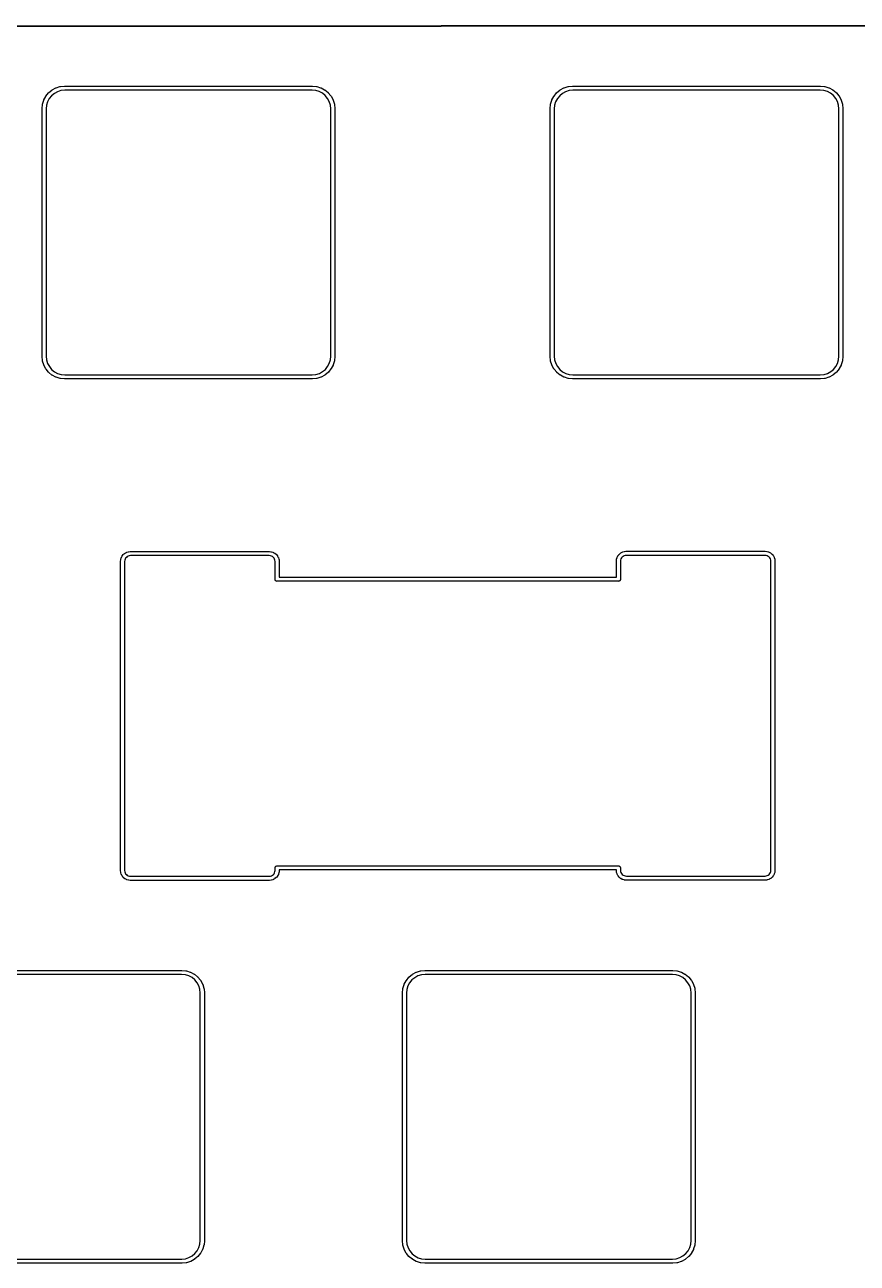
# Model space of a CAD drawing. Extents: x -16 to 302, y -161 to -39.
# Drawn here: x 232.6 to 272.9, y -99.2 to -39.1 of the extents above; entities that cross this region are included whole.
import ezdxf

# ---------------------------------------------------------------- set-up
doc = ezdxf.new("R2010")
doc.units = 0
doc.layers.add('BLACK', color=7, linetype='CONTINUOUS')

msp = doc.modelspace()

# ---------------------------------------------------------------- linework, layer by layer
at = {"layer": 'BLACK', "linetype": 'CONTINUOUS'}
for p, q in [((297.826, -39.1791), (-12.0522, -39.4331)), ((-12.0521, -39.3831), (297.829, -39.1291)), ((233.48, -42.7741), (233.572, -42.6018)), ((233.572, -42.6005), (233.577, -42.5931)), ((233.572, -42.6018), (233.572, -42.6005)), ((233.572, -42.6018), (233.572, -42.6018)), ((233.572, -42.6018), (233.572, -42.6018)), ((233.577, -42.5931), (233.582, -42.5855)), ((233.582, -42.5855), (233.706, -42.4343)), ((233.706, -42.4343), (233.707, -42.4332)), ((233.706, -42.4343), (233.706, -42.4343)), ((233.706, -42.4343), (233.706, -42.4343)), ((233.707, -42.4332), (233.713, -42.4269)), ((233.713, -42.4269), (233.719, -42.4204)), ((233.719, -42.4204), (233.87, -42.296)), ((233.855, -42.5683), (233.744, -42.7043)), ((233.99, -42.4564), (233.855, -42.5683)), ((233.87, -42.296), (233.871, -42.2951)), ((233.871, -42.2951), (233.879, -42.2902)), ((233.879, -42.2902), (233.886, -42.2851)), ((233.886, -42.2851), (234.058, -42.1923)), ((234.144, -42.3729), (233.99, -42.4564)), ((234.058, -42.1923), (234.059, -42.1916)), ((234.059, -42.1916), (234.067, -42.1882)), ((234.067, -42.1882), (234.076, -42.1847)), ((234.076, -42.1847), (234.262, -42.127)), ((234.312, -42.321), (234.144, -42.3729)), ((234.262, -42.127), (234.263, -42.1266)), ((234.263, -42.1266), (234.272, -42.1249)), ((234.272, -42.1249), (234.281, -42.1231)), ((234.281, -42.1231), (234.475, -42.1027)), ((234.491, -42.3021), (234.312, -42.321)), ((234.475, -42.1027), (234.477, -42.1025)), ((234.477, -42.1025), (234.481, -42.1026)), ((234.481, -42.1026), (234.485, -42.1021)), ((234.485, -42.1021), (234.488, -42.1021)), ((234.488, -42.1021), (234.488, -42.1021)), ((234.488, -42.1021), (246.498, -42.1021)), ((234.493, -42.3021), (234.491, -42.3021)), ((246.488, -42.3021), (234.493, -42.3021)), ((246.668, -42.3197), (246.488, -42.3021)), ((246.498, -42.1021), (246.503, -42.1026)), ((246.503, -42.1026), (246.503, -42.1026)), ((246.503, -42.1026), (246.697, -42.1216)), ((246.836, -42.3705), (246.668, -42.3197)), ((246.697, -42.1216), (246.697, -42.1216)), ((246.697, -42.1216), (246.698, -42.1218)), ((246.698, -42.1218), (246.707, -42.1236)), ((246.707, -42.1236), (246.716, -42.1254)), ((246.716, -42.1254), (246.903, -42.1818)), ((246.991, -42.4529), (246.836, -42.3705)), ((246.903, -42.1818), (246.903, -42.1818)), ((246.903, -42.1818), (246.904, -42.1822)), ((246.904, -42.1822), (246.912, -42.1858)), ((246.912, -42.1858), (246.921, -42.1893)), ((246.921, -42.1893), (247.093, -42.2809)), ((247.127, -42.5638), (246.991, -42.4529)), ((247.093, -42.2809), (247.093, -42.2809)), ((247.093, -42.2809), (247.093, -42.2809)), ((247.093, -42.2809), (247.094, -42.2815)), ((247.094, -42.2815), (247.102, -42.2867)), ((247.102, -42.2867), (247.109, -42.2917)), ((247.109, -42.2917), (247.261, -42.415)), ((247.239, -42.6991), (247.127, -42.5638)), ((247.261, -42.415), (247.261, -42.415)), ((247.261, -42.415), (247.261, -42.415)), ((247.261, -42.415), (247.262, -42.4159)), ((247.262, -42.4159), (247.268, -42.4224)), ((247.268, -42.4224), (247.274, -42.4288)), ((247.274, -42.4288), (247.399, -42.5792)), ((247.399, -42.5792), (247.4, -42.5802)), ((247.4, -42.5802), (247.405, -42.5878)), ((247.405, -42.5878), (247.41, -42.5953)), ((247.41, -42.5953), (247.503, -42.767)), ((258.118, -42.7741), (258.21, -42.6018)), ((258.21, -42.6005), (258.215, -42.5931)), ((258.21, -42.6018), (258.21, -42.6005)), ((258.21, -42.6018), (258.21, -42.6018)), ((258.21, -42.6018), (258.21, -42.6018)), ((258.215, -42.5931), (258.22, -42.5855)), ((258.22, -42.5855), (258.344, -42.4343)), ((258.344, -42.4343), (258.345, -42.4332)), ((258.344, -42.4343), (258.344, -42.4343)), ((258.344, -42.4343), (258.344, -42.4343)), ((258.345, -42.4332), (258.351, -42.4269)), ((258.351, -42.4269), (258.357, -42.4204)), ((258.357, -42.4204), (258.508, -42.296)), ((258.493, -42.5683), (258.382, -42.7043)), ((258.628, -42.4564), (258.493, -42.5683)), ((258.508, -42.296), (258.509, -42.2951)), ((258.509, -42.2951), (258.517, -42.2902)), ((258.517, -42.2902), (258.524, -42.2851)), ((258.524, -42.2851), (258.696, -42.1923)), ((258.782, -42.3729), (258.628, -42.4564)), ((258.696, -42.1923), (258.697, -42.1916)), ((258.697, -42.1916), (258.705, -42.1882)), ((258.705, -42.1882), (258.714, -42.1847)), ((258.714, -42.1847), (258.9, -42.127)), ((258.95, -42.321), (258.782, -42.3729)), ((258.9, -42.127), (258.901, -42.1266)), ((258.901, -42.1266), (258.91, -42.1249)), ((258.91, -42.1249), (258.919, -42.1231)), ((258.919, -42.1231), (259.113, -42.1027)), ((259.129, -42.3021), (258.95, -42.321)), ((259.113, -42.1027), (259.115, -42.1025)), ((259.115, -42.1025), (259.119, -42.1026)), ((259.119, -42.1026), (259.123, -42.1021)), ((259.123, -42.1021), (259.126, -42.1021)), ((259.126, -42.1021), (259.126, -42.1021)), ((259.126, -42.1021), (271.136, -42.1021)), ((259.131, -42.3021), (259.129, -42.3021)), ((271.126, -42.3021), (259.131, -42.3021)), ((271.306, -42.3197), (271.126, -42.3021)), ((271.136, -42.1021), (271.141, -42.1026)), ((271.141, -42.1026), (271.141, -42.1026)), ((271.141, -42.1026), (271.335, -42.1216)), ((271.474, -42.3705), (271.306, -42.3197)), ((271.335, -42.1216), (271.335, -42.1216)), ((271.335, -42.1216), (271.336, -42.1218)), ((271.336, -42.1218), (271.345, -42.1236)), ((271.345, -42.1236), (271.354, -42.1254)), ((271.354, -42.1254), (271.541, -42.1818)), ((271.629, -42.4529), (271.474, -42.3705)), ((271.541, -42.1818), (271.541, -42.1818)), ((271.541, -42.1818), (271.542, -42.1822)), ((271.542, -42.1822), (271.55, -42.1858)), ((271.55, -42.1858), (271.559, -42.1893)), ((271.559, -42.1893), (271.731, -42.2809)), ((271.765, -42.5638), (271.629, -42.4529)), ((271.731, -42.2809), (271.731, -42.2809)), ((271.731, -42.2809), (271.731, -42.2809)), ((271.731, -42.2809), (271.732, -42.2815)), ((271.732, -42.2815), (271.74, -42.2867)), ((271.74, -42.2867), (271.747, -42.2917)), ((271.747, -42.2917), (271.899, -42.415)), ((271.877, -42.6991), (271.765, -42.5638)), ((271.899, -42.415), (271.899, -42.415)), ((271.899, -42.415), (271.899, -42.415)), ((271.899, -42.415), (271.9, -42.4159)), ((271.9, -42.4159), (271.906, -42.4224)), ((271.906, -42.4224), (271.912, -42.4288)), ((271.912, -42.4288), (272.037, -42.5792)), ((272.037, -42.5792), (272.038, -42.5802)), ((272.038, -42.5802), (272.043, -42.5878)), ((272.043, -42.5878), (272.048, -42.5953)), ((272.048, -42.5953), (272.141, -42.767)), ((233.393, -43.1923), (233.412, -42.9981)), ((233.393, -43.1924), (233.393, -43.1923)), ((233.393, -43.1972), (233.393, -43.1924)), ((233.393, -55.207), (233.393, -43.1972)), ((233.412, -42.9967), (233.414, -42.9879)), ((233.412, -42.9981), (233.412, -42.9967)), ((233.414, -42.9879), (233.416, -42.979)), ((233.416, -42.979), (233.473, -42.7921)), ((233.473, -42.7908), (233.476, -42.7825)), ((233.473, -42.7921), (233.473, -42.7908)), ((233.476, -42.7825), (233.48, -42.7741)), ((233.61, -43.0274), (233.593, -43.207)), ((233.593, -43.207), (233.593, -55.202)), ((233.661, -42.8593), (233.61, -43.0274)), ((233.744, -42.7043), (233.661, -42.8593)), ((247.322, -42.8535), (247.239, -42.6991)), ((247.374, -43.0212), (247.322, -42.8535)), ((247.393, -43.2005), (247.374, -43.0212)), ((247.393, -43.2022), (247.393, -43.2005)), ((247.393, -55.1972), (247.393, -43.2022)), ((247.503, -42.767), (247.503, -42.7683)), ((247.503, -42.7683), (247.507, -42.7766)), ((247.507, -42.7766), (247.51, -42.785)), ((247.51, -42.785), (247.568, -42.9715)), ((247.568, -42.9715), (247.568, -42.9728)), ((247.568, -42.9728), (247.57, -42.9817)), ((247.57, -42.9817), (247.572, -42.9906)), ((247.572, -42.9906), (247.592, -43.1847)), ((247.592, -43.1847), (247.592, -43.1861)), ((247.592, -43.1861), (247.592, -43.1904)), ((247.592, -43.1904), (247.593, -43.1948)), ((247.593, -43.1948), (247.593, -43.197)), ((247.593, -43.197), (247.593, -43.1972)), ((247.593, -43.1972), (247.593, -55.207)), ((258.031, -43.1923), (258.05, -42.9981)), ((258.031, -43.1924), (258.031, -43.1923)), ((258.031, -43.1972), (258.031, -43.1924)), ((258.031, -55.207), (258.031, -43.1972)), ((258.05, -42.9967), (258.052, -42.9879)), ((258.05, -42.9981), (258.05, -42.9967)), ((258.052, -42.9879), (258.054, -42.979)), ((258.054, -42.979), (258.111, -42.7921)), ((258.111, -42.7908), (258.114, -42.7825)), ((258.111, -42.7921), (258.111, -42.7908)), ((258.114, -42.7825), (258.118, -42.7741)), ((258.248, -43.0274), (258.231, -43.207)), ((258.231, -43.207), (258.231, -55.202)), ((258.299, -42.8593), (258.248, -43.0274)), ((258.382, -42.7043), (258.299, -42.8593)), ((271.96, -42.8535), (271.877, -42.6991)), ((272.012, -43.0212), (271.96, -42.8535)), ((272.031, -43.2005), (272.012, -43.0212)), ((272.031, -43.2022), (272.031, -43.2005)), ((272.031, -55.1972), (272.031, -43.2022)), ((272.141, -42.767), (272.141, -42.7683)), ((272.141, -42.7683), (272.145, -42.7766)), ((272.145, -42.7766), (272.148, -42.785)), ((272.148, -42.785), (272.206, -42.9715)), ((272.206, -42.9715), (272.206, -42.9728)), ((272.206, -42.9728), (272.208, -42.9817)), ((272.208, -42.9817), (272.21, -42.9906)), ((272.21, -42.9906), (272.23, -43.1847)), ((272.23, -43.1847), (272.23, -43.1861)), ((272.23, -43.1861), (272.23, -43.1904)), ((272.23, -43.1904), (272.231, -43.1948)), ((272.231, -43.1948), (272.231, -43.197)), ((272.231, -43.197), (272.231, -43.1972)), ((272.231, -43.1972), (272.231, -55.207)), ((233.393, -55.2072), (233.393, -55.207)), ((233.393, -55.2094), (233.393, -55.2072)), ((233.393, -55.2138), (233.393, -55.2094)), ((233.393, -55.2181), (233.393, -55.2138)), ((233.393, -55.2195), (233.393, -55.2181)), ((233.414, -55.4136), (233.393, -55.2195)), ((233.593, -55.202), (233.593, -55.2037)), ((233.593, -55.2037), (233.612, -55.383)), ((247.375, -55.3768), (247.393, -55.1972)), ((247.592, -55.2119), (247.573, -55.4061)), ((247.593, -55.207), (247.592, -55.2118)), ((247.592, -55.2118), (247.592, -55.2119)), ((258.031, -55.2072), (258.031, -55.207)), ((258.031, -55.2094), (258.031, -55.2072)), ((258.031, -55.2138), (258.031, -55.2094)), ((258.031, -55.2181), (258.031, -55.2138)), ((258.031, -55.2195), (258.031, -55.2181)), ((258.052, -55.4136), (258.031, -55.2195)), ((258.231, -55.202), (258.231, -55.2037)), ((258.231, -55.2037), (258.25, -55.383)), ((272.013, -55.3768), (272.031, -55.1972)), ((272.23, -55.2119), (272.211, -55.4061)), ((272.231, -55.207), (272.23, -55.2118)), ((272.23, -55.2118), (272.23, -55.2119)), ((233.416, -55.4225), (233.414, -55.4136)), ((233.417, -55.4314), (233.416, -55.4225)), ((233.418, -55.4327), (233.417, -55.4314)), ((233.475, -55.6192), (233.418, -55.4327)), ((233.479, -55.6276), (233.475, -55.6192)), ((233.482, -55.6359), (233.479, -55.6276)), ((233.483, -55.6372), (233.482, -55.6359)), ((233.576, -55.8089), (233.483, -55.6372)), ((233.483, -55.6372), (233.483, -55.6372)), ((233.483, -55.6372), (233.483, -55.6372)), ((233.581, -55.8164), (233.576, -55.8089)), ((233.586, -55.824), (233.581, -55.8164)), ((233.587, -55.825), (233.586, -55.824)), ((233.711, -55.9754), (233.587, -55.825)), ((233.612, -55.383), (233.664, -55.5507)), ((233.664, -55.5507), (233.747, -55.7051)), ((233.747, -55.7051), (233.859, -55.8404)), ((233.859, -55.8404), (233.995, -55.9513)), ((246.996, -55.9478), (247.131, -55.8359)), ((247.131, -55.8359), (247.242, -55.6999)), ((247.242, -55.6999), (247.324, -55.5449)), ((247.403, -55.8187), (247.28, -55.9699)), ((247.324, -55.5449), (247.375, -55.3768)), ((247.408, -55.8112), (247.403, -55.8187)), ((247.413, -55.8037), (247.408, -55.8112)), ((247.414, -55.8024), (247.413, -55.8037)), ((247.506, -55.6301), (247.414, -55.8024)), ((247.414, -55.8024), (247.414, -55.8024)), ((247.414, -55.8024), (247.414, -55.8024)), ((247.509, -55.6217), (247.506, -55.6301)), ((247.513, -55.6134), (247.509, -55.6217)), ((247.569, -55.4252), (247.513, -55.6121)), ((247.513, -55.6121), (247.513, -55.6134)), ((247.571, -55.4163), (247.569, -55.4252)), ((247.573, -55.4075), (247.571, -55.4163)), ((247.573, -55.4061), (247.573, -55.4075)), ((258.054, -55.4225), (258.052, -55.4136)), ((258.055, -55.4314), (258.054, -55.4225)), ((258.056, -55.4327), (258.055, -55.4314)), ((258.113, -55.6192), (258.056, -55.4327)), ((258.117, -55.6276), (258.113, -55.6192)), ((258.12, -55.6359), (258.117, -55.6276)), ((258.121, -55.6372), (258.12, -55.6359)), ((258.214, -55.8089), (258.121, -55.6372)), ((258.121, -55.6372), (258.121, -55.6372)), ((258.121, -55.6372), (258.121, -55.6372)), ((258.219, -55.8164), (258.214, -55.8089)), ((258.224, -55.824), (258.219, -55.8164)), ((258.225, -55.825), (258.224, -55.824)), ((258.349, -55.9754), (258.225, -55.825)), ((258.25, -55.383), (258.302, -55.5507)), ((258.302, -55.5507), (258.385, -55.7051)), ((258.385, -55.7051), (258.497, -55.8404)), ((258.497, -55.8404), (258.633, -55.9513)), ((271.634, -55.9478), (271.769, -55.8359)), ((271.769, -55.8359), (271.88, -55.6999)), ((271.88, -55.6999), (271.962, -55.5449)), ((272.041, -55.8187), (271.918, -55.9699)), ((271.962, -55.5449), (272.013, -55.3768)), ((272.046, -55.8112), (272.041, -55.8187)), ((272.051, -55.8037), (272.046, -55.8112)), ((272.052, -55.8024), (272.051, -55.8037)), ((272.144, -55.6301), (272.052, -55.8024)), ((272.052, -55.8024), (272.052, -55.8024)), ((272.052, -55.8024), (272.052, -55.8024)), ((272.147, -55.6217), (272.144, -55.6301)), ((272.151, -55.6134), (272.147, -55.6217)), ((272.207, -55.4252), (272.151, -55.6121)), ((272.151, -55.6121), (272.151, -55.6134)), ((272.209, -55.4163), (272.207, -55.4252)), ((272.211, -55.4075), (272.209, -55.4163)), ((272.211, -55.4061), (272.211, -55.4075)), ((233.718, -55.9818), (233.711, -55.9754)), ((233.724, -55.9883), (233.718, -55.9818)), ((233.725, -55.9892), (233.724, -55.9883)), ((233.876, -56.1125), (233.725, -55.9892)), ((233.725, -55.9892), (233.725, -55.9892)), ((233.725, -55.9892), (233.725, -55.9892)), ((233.884, -56.1175), (233.876, -56.1125)), ((233.891, -56.1227), (233.884, -56.1175)), ((233.892, -56.1233), (233.891, -56.1227)), ((234.065, -56.2149), (233.892, -56.1233)), ((233.892, -56.1233), (233.892, -56.1233)), ((233.892, -56.1233), (233.892, -56.1233)), ((233.995, -55.9513), (234.15, -56.0337)), ((234.073, -56.2184), (234.065, -56.2149)), ((234.081, -56.222), (234.073, -56.2184)), ((234.083, -56.2224), (234.081, -56.222)), ((234.27, -56.2788), (234.083, -56.2224)), ((234.15, -56.0337), (234.318, -56.0845)), ((234.279, -56.2805), (234.27, -56.2788)), ((234.287, -56.2824), (234.279, -56.2805)), ((234.289, -56.2826), (234.287, -56.2824)), ((234.483, -56.3016), (234.289, -56.2826)), ((234.289, -56.2826), (234.289, -56.2826)), ((234.318, -56.0845), (234.498, -56.1021)), ((234.488, -56.3021), (234.483, -56.3016)), ((234.483, -56.3016), (234.483, -56.3016)), ((246.498, -56.3021), (234.488, -56.3021)), ((234.498, -56.1021), (246.493, -56.1021)), ((246.493, -56.1021), (246.494, -56.1021)), ((246.494, -56.1021), (246.674, -56.0832)), ((246.5, -56.3021), (246.498, -56.3021)), ((246.498, -56.3021), (246.498, -56.3021)), ((246.504, -56.3016), (246.5, -56.3021)), ((246.509, -56.3017), (246.504, -56.3016)), ((246.51, -56.3015), (246.509, -56.3017)), ((246.704, -56.2811), (246.51, -56.3015)), ((246.674, -56.0832), (246.841, -56.0313)), ((246.713, -56.2793), (246.704, -56.2811)), ((246.722, -56.2776), (246.713, -56.2793)), ((246.723, -56.2772), (246.722, -56.2776)), ((246.91, -56.2195), (246.723, -56.2772)), ((246.841, -56.0313), (246.996, -55.9478)), ((246.918, -56.216), (246.91, -56.2195)), ((246.927, -56.2126), (246.918, -56.216)), ((246.928, -56.2119), (246.927, -56.2126)), ((247.1, -56.1191), (246.928, -56.2119)), ((246.928, -56.2119), (246.928, -56.2119)), ((246.928, -56.2119), (246.928, -56.2119)), ((247.107, -56.114), (247.1, -56.1191)), ((247.115, -56.1091), (247.107, -56.114)), ((247.116, -56.1082), (247.115, -56.1091)), ((247.266, -55.9838), (247.116, -56.1082)), ((247.273, -55.9773), (247.266, -55.9838)), ((247.279, -55.971), (247.273, -55.9773)), ((247.28, -55.9699), (247.279, -55.971)), ((247.28, -55.9699), (247.28, -55.9699)), ((247.28, -55.9699), (247.28, -55.9699)), ((258.356, -55.9818), (258.349, -55.9754)), ((258.362, -55.9883), (258.356, -55.9818)), ((258.363, -55.9892), (258.362, -55.9883)), ((258.514, -56.1125), (258.363, -55.9892)), ((258.363, -55.9892), (258.363, -55.9892)), ((258.363, -55.9892), (258.363, -55.9892)), ((258.522, -56.1175), (258.514, -56.1125)), ((258.529, -56.1227), (258.522, -56.1175)), ((258.53, -56.1233), (258.529, -56.1227)), ((258.703, -56.2149), (258.53, -56.1233)), ((258.53, -56.1233), (258.53, -56.1233)), ((258.53, -56.1233), (258.53, -56.1233)), ((258.633, -55.9513), (258.788, -56.0337)), ((258.711, -56.2184), (258.703, -56.2149)), ((258.719, -56.222), (258.711, -56.2184)), ((258.721, -56.2224), (258.719, -56.222)), ((258.908, -56.2788), (258.721, -56.2224)), ((258.788, -56.0337), (258.956, -56.0845)), ((258.917, -56.2805), (258.908, -56.2788)), ((258.925, -56.2824), (258.917, -56.2805)), ((258.927, -56.2826), (258.925, -56.2824)), ((259.121, -56.3016), (258.927, -56.2826)), ((258.927, -56.2826), (258.927, -56.2826)), ((258.956, -56.0845), (259.136, -56.1021)), ((259.126, -56.3021), (259.121, -56.3016)), ((259.121, -56.3016), (259.121, -56.3016)), ((271.136, -56.3021), (259.126, -56.3021)), ((259.136, -56.1021), (271.131, -56.1021)), ((271.131, -56.1021), (271.132, -56.1021)), ((271.132, -56.1021), (271.312, -56.0832)), ((271.138, -56.3021), (271.136, -56.3021)), ((271.136, -56.3021), (271.136, -56.3021)), ((271.142, -56.3016), (271.138, -56.3021)), ((271.147, -56.3017), (271.142, -56.3016)), ((271.148, -56.3015), (271.147, -56.3017)), ((271.342, -56.2811), (271.148, -56.3015)), ((271.312, -56.0832), (271.479, -56.0313)), ((271.351, -56.2793), (271.342, -56.2811)), ((271.36, -56.2776), (271.351, -56.2793)), ((271.361, -56.2772), (271.36, -56.2776)), ((271.548, -56.2195), (271.361, -56.2772)), ((271.479, -56.0313), (271.634, -55.9478)), ((271.556, -56.216), (271.548, -56.2195)), ((271.565, -56.2126), (271.556, -56.216)), ((271.566, -56.2119), (271.565, -56.2126)), ((271.738, -56.1191), (271.566, -56.2119)), ((271.566, -56.2119), (271.566, -56.2119)), ((271.566, -56.2119), (271.566, -56.2119)), ((271.745, -56.114), (271.738, -56.1191)), ((271.753, -56.1091), (271.745, -56.114)), ((271.754, -56.1082), (271.753, -56.1091)), ((271.904, -55.9838), (271.754, -56.1082)), ((271.911, -55.9773), (271.904, -55.9838)), ((271.917, -55.971), (271.911, -55.9773)), ((271.918, -55.9699), (271.917, -55.971)), ((271.918, -55.9699), (271.918, -55.9699)), ((271.918, -55.9699), (271.918, -55.9699)), ((237.286, -64.877), (237.333, -64.8193)), ((237.333, -64.8193), (237.334, -64.8183)), ((237.333, -64.8193), (237.333, -64.8193)), ((237.333, -64.8193), (237.333, -64.8193)), ((237.334, -64.8183), (237.34, -64.8119)), ((237.34, -64.8119), (237.346, -64.8055)), ((237.346, -64.8055), (237.404, -64.7581)), ((237.404, -64.7581), (237.405, -64.7572)), ((237.404, -64.7581), (237.404, -64.7581)), ((237.404, -64.7581), (237.404, -64.7581)), ((237.405, -64.7572), (237.412, -64.7523)), ((237.412, -64.7523), (237.42, -64.7472)), ((237.42, -64.7472), (237.485, -64.7118)), ((237.485, -64.7118), (237.487, -64.7112)), ((237.485, -64.7118), (237.485, -64.7118)), ((237.485, -64.7118), (237.485, -64.7118)), ((237.487, -64.7112), (237.495, -64.7078)), ((237.495, -64.7078), (237.503, -64.7042)), ((237.503, -64.7042), (237.574, -64.6823)), ((237.574, -64.6823), (237.576, -64.6819)), ((237.576, -64.6819), (237.585, -64.6801)), ((237.585, -64.6801), (237.593, -64.6783)), ((237.593, -64.6783), (237.667, -64.6706)), ((237.667, -64.6706), (237.669, -64.6704)), ((237.669, -64.6704), (237.671, -64.6704)), ((237.671, -64.6704), (237.676, -64.67)), ((237.676, -64.67), (244.416, -64.67)), ((244.416, -64.67), (244.421, -64.6705)), ((244.421, -64.6705), (244.421, -64.6705)), ((244.421, -64.6705), (244.495, -64.6777)), ((244.495, -64.6777), (244.495, -64.6777)), ((244.495, -64.6777), (244.497, -64.6779)), ((244.497, -64.6779), (244.506, -64.6798)), ((244.506, -64.6798), (244.514, -64.6815)), ((244.514, -64.6815), (244.586, -64.703)), ((244.586, -64.703), (244.586, -64.703)), ((244.586, -64.703), (244.587, -64.7034)), ((244.587, -64.7034), (244.595, -64.707)), ((244.595, -64.707), (244.604, -64.7105)), ((244.604, -64.7105), (244.669, -64.7454)), ((244.669, -64.7454), (244.669, -64.7454)), ((244.669, -64.7454), (244.669, -64.7454)), ((244.669, -64.7454), (244.671, -64.746)), ((244.671, -64.746), (244.678, -64.7511)), ((244.678, -64.7511), (244.686, -64.7562)), ((244.686, -64.7562), (244.743, -64.8032)), ((244.743, -64.8032), (244.743, -64.8032)), ((244.743, -64.8032), (244.743, -64.8032)), ((244.743, -64.8032), (244.744, -64.8041)), ((244.744, -64.8041), (244.751, -64.8105)), ((244.751, -64.8105), (244.757, -64.8169)), ((244.757, -64.8169), (244.804, -64.8742)), ((261.327, -64.8643), (261.374, -64.8066)), ((261.374, -64.8066), (261.375, -64.8056)), ((261.374, -64.8066), (261.374, -64.8066)), ((261.374, -64.8066), (261.374, -64.8066)), ((261.375, -64.8056), (261.381, -64.7992)), ((261.381, -64.7992), (261.388, -64.7928)), ((261.388, -64.7928), (261.445, -64.7454)), ((261.445, -64.7454), (261.446, -64.7445)), ((261.445, -64.7454), (261.445, -64.7454)), ((261.445, -64.7454), (261.445, -64.7454)), ((261.446, -64.7445), (261.453, -64.7396)), ((261.453, -64.7396), (261.461, -64.7345)), ((261.461, -64.7345), (261.526, -64.6991)), ((261.526, -64.6991), (261.528, -64.6984)), ((261.526, -64.6991), (261.526, -64.6991)), ((261.526, -64.6991), (261.526, -64.6991)), ((261.528, -64.6984), (261.536, -64.6951)), ((261.536, -64.6951), (261.544, -64.6915)), ((261.544, -64.6915), (261.615, -64.6696)), ((261.615, -64.6696), (261.617, -64.6692)), ((261.617, -64.6692), (261.626, -64.6675)), ((261.626, -64.6675), (261.635, -64.6656)), ((261.635, -64.6656), (261.708, -64.6579)), ((261.708, -64.6579), (261.71, -64.6577)), ((261.71, -64.6577), (261.712, -64.6577)), ((261.712, -64.6577), (261.717, -64.6573)), ((261.717, -64.6573), (268.458, -64.6573)), ((268.458, -64.6573), (268.462, -64.6578)), ((268.462, -64.6578), (268.462, -64.6578)), ((268.462, -64.6578), (268.536, -64.665)), ((268.536, -64.665), (268.536, -64.665)), ((268.536, -64.665), (268.538, -64.6652)), ((268.538, -64.6652), (268.547, -64.6671)), ((268.547, -64.6671), (268.556, -64.6688)), ((268.556, -64.6688), (268.627, -64.6903)), ((268.627, -64.6903), (268.627, -64.6903)), ((268.627, -64.6903), (268.628, -64.6907)), ((268.628, -64.6907), (268.636, -64.6943)), ((268.636, -64.6943), (268.645, -64.6978)), ((268.645, -64.6978), (268.71, -64.7327)), ((268.71, -64.7327), (268.71, -64.7327)), ((268.71, -64.7327), (268.71, -64.7327)), ((268.71, -64.7327), (268.712, -64.7333)), ((268.712, -64.7333), (268.719, -64.7384)), ((268.719, -64.7384), (268.727, -64.7435)), ((268.727, -64.7435), (268.784, -64.7905)), ((268.784, -64.7905), (268.784, -64.7905)), ((268.784, -64.7905), (268.784, -64.7905)), ((268.784, -64.7905), (268.785, -64.7913)), ((268.785, -64.7913), (268.792, -64.7978)), ((268.792, -64.7978), (268.798, -64.8042)), ((268.798, -64.8042), (268.846, -64.8615)), ((237.2, -65.1412), (237.207, -65.0672)), ((237.2, -65.1413), (237.2, -65.1412)), ((237.2, -65.1461), (237.2, -65.1413)), ((237.2, -80.1419), (237.2, -65.1461)), ((237.207, -65.0658), (237.209, -65.057)), ((237.207, -65.0672), (237.207, -65.0658)), ((237.209, -65.057), (237.211, -65.0481)), ((237.211, -65.0481), (237.233, -64.9769)), ((237.233, -64.9756), (237.236, -64.9672)), ((237.233, -64.9769), (237.233, -64.9756)), ((237.236, -64.9672), (237.24, -64.9589)), ((237.24, -64.9589), (237.275, -64.8932)), ((237.275, -64.8932), (237.276, -64.892)), ((237.275, -64.8932), (237.275, -64.8932)), ((237.275, -64.8932), (237.275, -64.8932)), ((237.276, -64.892), (237.281, -64.8845)), ((237.281, -64.8845), (237.286, -64.877)), ((237.405, -65.0965), (237.399, -65.1559)), ((237.399, -65.1559), (237.399, -80.1343)), ((237.421, -65.0441), (237.405, -65.0965)), ((237.447, -64.9958), (237.421, -65.0441)), ((237.481, -64.9533), (237.447, -64.9958)), ((237.524, -64.9184), (237.481, -64.9533)), ((237.572, -64.8924), (237.524, -64.9184)), ((237.624, -64.8762), (237.572, -64.8924)), ((237.683, -64.87), (237.624, -64.8762)), ((244.407, -64.87), (237.683, -64.87)), ((244.466, -64.8758), (244.407, -64.87)), ((244.518, -64.8916), (244.466, -64.8758)), ((244.567, -64.9173), (244.518, -64.8916)), ((244.609, -64.952), (244.567, -64.9173)), ((244.644, -64.9941), (244.609, -64.952)), ((244.67, -65.0423), (244.644, -64.9941)), ((244.686, -65.0946), (244.67, -65.0423)), ((244.693, -65.1537), (244.686, -65.0946)), ((244.692, -66.0097), (244.693, -65.1537)), ((244.804, -64.8742), (244.804, -64.8742)), ((244.804, -64.8742), (244.804, -64.8742)), ((244.804, -64.8742), (244.805, -64.8753)), ((244.805, -64.8753), (244.81, -64.8828)), ((244.81, -64.8828), (244.815, -64.8904)), ((244.815, -64.8904), (244.851, -64.9558)), ((244.851, -64.9558), (244.851, -64.957)), ((244.851, -64.957), (244.855, -64.9654)), ((244.855, -64.9654), (244.858, -64.9738)), ((244.858, -64.9738), (244.88, -65.0448)), ((244.88, -65.0448), (244.881, -65.0462)), ((244.881, -65.0462), (244.882, -65.0551)), ((244.882, -65.0551), (244.884, -65.0639)), ((244.884, -65.0639), (244.892, -65.1379)), ((244.892, -65.1379), (244.892, -65.1393)), ((244.892, -65.1393), (244.892, -65.1417)), ((244.892, -65.1417), (244.892, -65.1461)), ((244.892, -65.1461), (244.892, -65.9146)), ((261.241, -65.1285), (261.248, -65.0545)), ((261.241, -65.1286), (261.241, -65.1285)), ((261.241, -65.1334), (261.241, -65.1286)), ((261.241, -65.9146), (261.241, -65.1334)), ((261.248, -65.0532), (261.25, -65.0443)), ((261.248, -65.0545), (261.248, -65.0532)), ((261.25, -65.0443), (261.252, -65.0354)), ((261.252, -65.0354), (261.274, -64.9642)), ((261.274, -64.9629), (261.278, -64.9545)), ((261.274, -64.9642), (261.274, -64.9629)), ((261.278, -64.9545), (261.281, -64.9462)), ((261.281, -64.9462), (261.316, -64.8805)), ((261.316, -64.8805), (261.317, -64.8793)), ((261.316, -64.8805), (261.316, -64.8805)), ((261.316, -64.8805), (261.316, -64.8805)), ((261.317, -64.8793), (261.322, -64.8718)), ((261.322, -64.8718), (261.327, -64.8643)), ((261.446, -65.0838), (261.441, -65.1432)), ((261.441, -65.1432), (261.441, -66.0097)), ((261.462, -65.0314), (261.446, -65.0838)), ((261.488, -64.9831), (261.462, -65.0314)), ((261.523, -64.9406), (261.488, -64.9831)), ((261.565, -64.9057), (261.523, -64.9406)), ((261.613, -64.8797), (261.565, -64.9057)), ((261.665, -64.8635), (261.613, -64.8797)), ((261.724, -64.8573), (261.665, -64.8635)), ((268.448, -64.8573), (261.724, -64.8573)), ((268.507, -64.8631), (268.448, -64.8573)), ((268.559, -64.8789), (268.507, -64.8631)), ((268.608, -64.9046), (268.559, -64.8789)), ((268.65, -64.9393), (268.608, -64.9046)), ((268.685, -64.9814), (268.65, -64.9393)), ((268.711, -65.0296), (268.685, -64.9814)), ((268.727, -65.0819), (268.711, -65.0296)), ((268.734, -65.141), (268.727, -65.0819)), ((268.734, -80.1194), (268.734, -65.141)), ((268.846, -64.8615), (268.846, -64.8615)), ((268.846, -64.8615), (268.846, -64.8615)), ((268.846, -64.8615), (268.846, -64.8626)), ((268.846, -64.8626), (268.851, -64.8701)), ((268.851, -64.8701), (268.856, -64.8777)), ((268.856, -64.8777), (268.892, -64.9431)), ((268.892, -64.9431), (268.892, -64.9443)), ((268.892, -64.9443), (268.896, -64.9527)), ((268.896, -64.9527), (268.899, -64.9611)), ((268.899, -64.9611), (268.921, -65.0321)), ((268.921, -65.0321), (268.922, -65.0335)), ((268.922, -65.0335), (268.923, -65.0424)), ((268.923, -65.0424), (268.925, -65.0512)), ((268.925, -65.0512), (268.933, -65.1252)), ((268.933, -65.1252), (268.933, -65.1266)), ((268.933, -65.1266), (268.933, -65.129)), ((268.933, -65.129), (268.934, -65.1334)), ((268.934, -65.1334), (268.934, -80.1292)), ((244.692, -66.0146), (244.692, -66.0097)), ((244.694, -66.0342), (244.692, -66.0146)), ((244.7, -66.0531), (244.694, -66.0342)), ((244.892, -65.9146), (261.241, -65.9146)), ((261.439, -66.0342), (261.433, -66.0531)), ((261.441, -66.0146), (261.439, -66.0342)), ((261.441, -66.0097), (261.441, -66.0146)), ((244.709, -66.0704), (244.7, -66.0531)), ((244.713, -66.0759), (244.709, -66.0704)), ((244.721, -66.0857), (244.713, -66.0759)), ((244.737, -66.0981), (244.721, -66.0857)), ((244.754, -66.1074), (244.737, -66.0981)), ((244.773, -66.1132), (244.754, -66.1074)), ((244.792, -66.1151), (244.773, -66.1132)), ((244.797, -66.1146), (244.792, -66.1151)), ((261.336, -66.1146), (244.797, -66.1146)), ((261.341, -66.1151), (261.336, -66.1146)), ((261.346, -66.1146), (261.341, -66.1151)), ((261.36, -66.1132), (261.346, -66.1146)), ((261.379, -66.1074), (261.36, -66.1132)), ((261.396, -66.0981), (261.379, -66.1074)), ((261.412, -66.0857), (261.396, -66.0981)), ((261.424, -66.0704), (261.412, -66.0857)), ((261.433, -66.0531), (261.424, -66.0704)), ((237.2, -80.1463), (237.2, -80.1419)), ((237.2, -80.1487), (237.2, -80.1463)), ((237.2, -80.1501), (237.2, -80.1487)), ((237.208, -80.2241), (237.2, -80.1501)), ((237.21, -80.2329), (237.208, -80.2241)), ((237.211, -80.2418), (237.21, -80.2329)), ((237.212, -80.2432), (237.211, -80.2418)), ((237.234, -80.3142), (237.212, -80.2432)), ((237.237, -80.3226), (237.234, -80.3142)), ((237.241, -80.331), (237.237, -80.3226)), ((237.241, -80.3322), (237.241, -80.331)), ((237.277, -80.3976), (237.241, -80.3322)), ((237.282, -80.4051), (237.277, -80.3976)), ((237.287, -80.4127), (237.282, -80.4051)), ((237.288, -80.4138), (237.287, -80.4127)), ((237.335, -80.4711), (237.288, -80.4138)), ((237.399, -80.1343), (237.406, -80.1934)), ((237.406, -80.1934), (237.422, -80.2457)), ((237.422, -80.2457), (237.448, -80.2939)), ((237.448, -80.2939), (237.483, -80.3361)), ((237.483, -80.3361), (237.525, -80.3706)), ((237.525, -80.3706), (237.574, -80.3964)), ((237.574, -80.3964), (237.626, -80.4122)), ((237.626, -80.4122), (237.685, -80.418)), ((237.685, -80.418), (244.409, -80.418)), ((244.409, -80.418), (244.468, -80.4118)), ((244.468, -80.4118), (244.52, -80.3956)), ((244.52, -80.3956), (244.568, -80.3696)), ((244.568, -80.3696), (244.611, -80.3347)), ((244.611, -80.3347), (244.645, -80.2922)), ((244.645, -80.2922), (244.671, -80.2439)), ((244.671, -80.2439), (244.687, -80.1915)), ((244.687, -80.1915), (244.692, -80.1321)), ((244.692, -80.01), (244.694, -79.9904)), ((244.693, -80.0149), (244.692, -80.01)), ((244.692, -80.1321), (244.693, -80.0149)), ((244.694, -79.9904), (244.7, -79.9715)), ((244.7, -79.9715), (244.709, -79.9542)), ((244.709, -79.9542), (244.721, -79.9389)), ((244.721, -79.9389), (244.737, -79.9265)), ((244.737, -79.9265), (244.754, -79.9172)), ((244.754, -79.9172), (244.773, -79.9114)), ((244.806, -80.411), (244.759, -80.4687)), ((244.773, -79.9114), (244.788, -79.91)), ((244.788, -79.91), (244.792, -79.9095)), ((244.792, -79.9095), (244.797, -79.91)), ((244.797, -79.91), (261.336, -79.91)), ((244.811, -80.4035), (244.806, -80.411)), ((244.816, -80.396), (244.811, -80.4035)), ((244.817, -80.3948), (244.816, -80.396)), ((244.852, -80.3291), (244.817, -80.3948)), ((244.817, -80.3948), (244.817, -80.3948)), ((244.817, -80.3948), (244.817, -80.3948)), ((244.856, -80.3207), (244.852, -80.3291)), ((244.859, -80.3124), (244.856, -80.3207)), ((244.881, -80.2399), (244.859, -80.3111)), ((244.859, -80.3111), (244.859, -80.3124)), ((244.883, -80.231), (244.881, -80.2399)), ((244.885, -80.2221), (244.883, -80.231)), ((244.892, -80.1468), (244.885, -80.2208)), ((244.885, -80.2208), (244.885, -80.2221)), ((261.241, -80.11), (244.892, -80.11)), ((244.892, -80.11), (244.892, -80.1419)), ((244.892, -80.1419), (244.892, -80.1467)), ((244.892, -80.1467), (244.892, -80.1468)), ((261.241, -80.1292), (261.241, -80.11)), ((261.241, -80.1336), (261.241, -80.1292)), ((261.241, -80.136), (261.241, -80.1336)), ((261.241, -80.1374), (261.241, -80.136)), ((261.249, -80.2114), (261.241, -80.1374)), ((261.251, -80.2202), (261.249, -80.2114)), ((261.252, -80.2291), (261.251, -80.2202)), ((261.253, -80.2305), (261.252, -80.2291)), ((261.275, -80.3015), (261.253, -80.2305)), ((261.278, -80.3099), (261.275, -80.3015)), ((261.282, -80.3183), (261.278, -80.3099)), ((261.282, -80.3195), (261.282, -80.3183)), ((261.318, -80.3849), (261.282, -80.3195)), ((261.323, -80.3924), (261.318, -80.3849)), ((261.328, -80.4), (261.323, -80.3924)), ((261.329, -80.4011), (261.328, -80.4)), ((261.376, -80.4584), (261.329, -80.4011)), ((261.336, -79.91), (261.341, -79.9095)), ((261.341, -79.9095), (261.346, -79.91)), ((261.346, -79.91), (261.36, -79.9114)), ((261.36, -79.9114), (261.379, -79.9172)), ((261.383, -80.4648), (261.376, -80.4584)), ((261.379, -79.9172), (261.396, -79.9265)), ((261.396, -79.9265), (261.412, -79.9389)), ((261.412, -79.9389), (261.424, -79.9542)), ((261.424, -79.9542), (261.433, -79.9715)), ((261.433, -79.9715), (261.439, -79.9904)), ((261.439, -79.9904), (261.441, -80.01)), ((261.441, -80.01), (261.441, -80.0149)), ((261.441, -80.0149), (261.441, -80.1216)), ((261.441, -80.1216), (261.447, -80.1807)), ((261.447, -80.1807), (261.463, -80.233)), ((261.463, -80.233), (261.489, -80.2812)), ((261.489, -80.2812), (261.524, -80.3234)), ((261.524, -80.3234), (261.566, -80.358)), ((261.566, -80.358), (261.615, -80.3837)), ((261.615, -80.3837), (261.667, -80.3995)), ((261.667, -80.3995), (261.726, -80.4053)), ((261.726, -80.4053), (268.45, -80.4053)), ((268.45, -80.4053), (268.509, -80.3991)), ((268.509, -80.3991), (268.561, -80.3829)), ((268.561, -80.3829), (268.609, -80.3569)), ((268.609, -80.3569), (268.652, -80.322)), ((268.652, -80.322), (268.686, -80.2795)), ((268.686, -80.2795), (268.712, -80.2312)), ((268.712, -80.2312), (268.728, -80.1788)), ((268.728, -80.1788), (268.734, -80.1194)), ((268.793, -80.4634), (268.787, -80.4698)), ((268.8, -80.457), (268.793, -80.4634)), ((268.847, -80.3983), (268.8, -80.456)), ((268.8, -80.456), (268.8, -80.456)), ((268.8, -80.456), (268.8, -80.456)), ((268.8, -80.456), (268.8, -80.457)), ((268.852, -80.3908), (268.847, -80.3983)), ((268.858, -80.3833), (268.852, -80.3908)), ((268.893, -80.3164), (268.858, -80.3821)), ((268.858, -80.3821), (268.858, -80.3821)), ((268.858, -80.3821), (268.858, -80.3821)), ((268.858, -80.3821), (268.858, -80.3833)), ((268.897, -80.308), (268.893, -80.3164)), ((268.9, -80.2997), (268.897, -80.308)), ((268.901, -80.2984), (268.9, -80.2997)), ((268.922, -80.2272), (268.901, -80.2984)), ((268.924, -80.2183), (268.922, -80.2272)), ((268.926, -80.2094), (268.924, -80.2183)), ((268.933, -80.1341), (268.926, -80.2081)), ((268.926, -80.2081), (268.926, -80.2094)), ((268.934, -80.1292), (268.933, -80.134)), ((268.933, -80.134), (268.933, -80.1341)), ((237.341, -80.4775), (237.335, -80.4711)), ((237.348, -80.4839), (237.341, -80.4775)), ((237.349, -80.4848), (237.348, -80.4839)), ((237.406, -80.5318), (237.349, -80.4848)), ((237.349, -80.4848), (237.349, -80.4848)), ((237.349, -80.4848), (237.349, -80.4848)), ((237.414, -80.5369), (237.406, -80.5318)), ((237.421, -80.542), (237.414, -80.5369)), ((237.423, -80.5426), (237.421, -80.542)), ((237.488, -80.5775), (237.423, -80.5426)), ((237.423, -80.5426), (237.423, -80.5426)), ((237.423, -80.5426), (237.423, -80.5426)), ((237.497, -80.581), (237.488, -80.5775)), ((237.505, -80.5846), (237.497, -80.581)), ((237.506, -80.585), (237.505, -80.5846)), ((237.578, -80.6065), (237.506, -80.585)), ((237.506, -80.585), (237.506, -80.585)), ((237.586, -80.6082), (237.578, -80.6065)), ((237.595, -80.6101), (237.586, -80.6082)), ((237.597, -80.6103), (237.595, -80.6101)), ((237.671, -80.6175), (237.597, -80.6103)), ((237.676, -80.618), (237.671, -80.6175)), ((237.671, -80.6175), (237.671, -80.6175)), ((244.416, -80.618), (237.676, -80.618)), ((244.421, -80.6176), (244.416, -80.618)), ((244.423, -80.6176), (244.421, -80.6176)), ((244.425, -80.6174), (244.423, -80.6176)), ((244.499, -80.6097), (244.425, -80.6174)), ((244.507, -80.6078), (244.499, -80.6097)), ((244.516, -80.6061), (244.507, -80.6078)), ((244.518, -80.6057), (244.516, -80.6061)), ((244.589, -80.5838), (244.518, -80.6057)), ((244.597, -80.5802), (244.589, -80.5838)), ((244.605, -80.5768), (244.597, -80.5802)), ((244.607, -80.5762), (244.605, -80.5768)), ((244.672, -80.5408), (244.607, -80.5762)), ((244.607, -80.5762), (244.607, -80.5762)), ((244.607, -80.5762), (244.607, -80.5762)), ((244.68, -80.5357), (244.672, -80.5408)), ((244.687, -80.5308), (244.68, -80.5357)), ((244.688, -80.5299), (244.687, -80.5308)), ((244.746, -80.4825), (244.688, -80.5299)), ((244.752, -80.4761), (244.746, -80.4825)), ((244.758, -80.4697), (244.752, -80.4761)), ((244.759, -80.4687), (244.758, -80.4697)), ((244.759, -80.4687), (244.759, -80.4687)), ((244.759, -80.4687), (244.759, -80.4687)), ((261.389, -80.4712), (261.383, -80.4648)), ((261.39, -80.4721), (261.389, -80.4712)), ((261.448, -80.5191), (261.39, -80.4721)), ((261.39, -80.4721), (261.39, -80.4721)), ((261.39, -80.4721), (261.39, -80.4721)), ((261.455, -80.5242), (261.448, -80.5191)), ((261.463, -80.5293), (261.455, -80.5242)), ((261.464, -80.5299), (261.463, -80.5293)), ((261.529, -80.5648), (261.464, -80.5299)), ((261.464, -80.5299), (261.464, -80.5299)), ((261.464, -80.5299), (261.464, -80.5299)), ((261.538, -80.5683), (261.529, -80.5648)), ((261.546, -80.5719), (261.538, -80.5683)), ((261.548, -80.5723), (261.546, -80.5719)), ((261.619, -80.5938), (261.548, -80.5723)), ((261.548, -80.5723), (261.548, -80.5723)), ((261.628, -80.5955), (261.619, -80.5938)), ((261.636, -80.5974), (261.628, -80.5955)), ((261.638, -80.5976), (261.636, -80.5974)), ((261.712, -80.6048), (261.638, -80.5976)), ((261.717, -80.6053), (261.712, -80.6048)), ((261.712, -80.6048), (261.712, -80.6048)), ((268.458, -80.6053), (261.717, -80.6053)), ((268.462, -80.6049), (268.458, -80.6053)), ((268.464, -80.6049), (268.462, -80.6049)), ((268.466, -80.6047), (268.464, -80.6049)), ((268.54, -80.597), (268.466, -80.6047)), ((268.549, -80.5951), (268.54, -80.597)), ((268.557, -80.5934), (268.549, -80.5951)), ((268.559, -80.593), (268.557, -80.5934)), ((268.63, -80.5711), (268.559, -80.593)), ((268.638, -80.5675), (268.63, -80.5711)), ((268.647, -80.5641), (268.638, -80.5675)), ((268.648, -80.5635), (268.647, -80.5641)), ((268.713, -80.5281), (268.648, -80.5635)), ((268.648, -80.5635), (268.648, -80.5635)), ((268.648, -80.5635), (268.648, -80.5635)), ((268.721, -80.523), (268.713, -80.5281)), ((268.728, -80.5181), (268.721, -80.523)), ((268.729, -80.5172), (268.728, -80.5181)), ((268.787, -80.4698), (268.729, -80.5172)), ((228.163, -84.9773), (240.173, -84.9773)), ((240.163, -85.1773), (228.168, -85.1773)), ((240.343, -85.1949), (240.163, -85.1773)), ((240.173, -84.9773), (240.178, -84.9778)), ((240.178, -84.9778), (240.178, -84.9778)), ((240.178, -84.9778), (240.372, -84.9968)), ((240.511, -85.2457), (240.343, -85.1949)), ((240.372, -84.9968), (240.372, -84.9968)), ((240.372, -84.9968), (240.374, -84.997)), ((240.374, -84.997), (240.382, -84.9988)), ((240.382, -84.9988), (240.391, -85.0006)), ((240.391, -85.0006), (240.578, -85.057)), ((240.666, -85.3281), (240.511, -85.2457)), ((240.578, -85.057), (240.578, -85.057)), ((240.578, -85.057), (240.58, -85.0574)), ((240.58, -85.0574), (240.588, -85.061)), ((240.588, -85.061), (240.596, -85.0645)), ((240.596, -85.0645), (240.769, -85.1561)), ((240.769, -85.1561), (240.769, -85.1561)), ((240.769, -85.1561), (240.769, -85.1561)), ((240.769, -85.1561), (240.77, -85.1567)), ((240.77, -85.1567), (240.777, -85.1619)), ((240.777, -85.1619), (240.785, -85.1669)), ((240.785, -85.1669), (240.936, -85.2902)), ((251.195, -85.2956), (251.345, -85.1712)), ((251.345, -85.1712), (251.346, -85.1703)), ((251.346, -85.1703), (251.354, -85.1654)), ((251.354, -85.1654), (251.361, -85.1603)), ((251.361, -85.1603), (251.533, -85.0675)), ((251.619, -85.2481), (251.465, -85.3316)), ((251.533, -85.0675), (251.534, -85.0668)), ((251.534, -85.0668), (251.543, -85.0634)), ((251.543, -85.0634), (251.551, -85.0599)), ((251.551, -85.0599), (251.737, -85.0022)), ((251.787, -85.1962), (251.619, -85.2481)), ((251.737, -85.0022), (251.739, -85.0018)), ((251.739, -85.0018), (251.748, -85.0001)), ((251.748, -85.0001), (251.756, -84.9983)), ((251.756, -84.9983), (251.951, -84.9779)), ((251.966, -85.1773), (251.787, -85.1962)), ((251.951, -84.9779), (251.952, -84.9777)), ((251.952, -84.9777), (251.956, -84.9778)), ((251.956, -84.9778), (251.961, -84.9773)), ((251.961, -84.9773), (251.963, -84.9773)), ((251.963, -84.9773), (251.963, -84.9773)), ((251.963, -84.9773), (263.973, -84.9773)), ((251.968, -85.1773), (251.966, -85.1773)), ((263.963, -85.1773), (251.968, -85.1773)), ((264.143, -85.1949), (263.963, -85.1773)), ((263.973, -84.9773), (263.978, -84.9778)), ((263.978, -84.9778), (263.978, -84.9778)), ((263.978, -84.9778), (264.172, -84.9968)), ((264.311, -85.2457), (264.143, -85.1949)), ((264.172, -84.9968), (264.172, -84.9968)), ((264.172, -84.9968), (264.173, -84.997)), ((264.173, -84.997), (264.182, -84.9988)), ((264.182, -84.9988), (264.191, -85.0006)), ((264.191, -85.0006), (264.378, -85.057)), ((264.466, -85.3281), (264.311, -85.2457)), ((264.378, -85.057), (264.378, -85.057)), ((264.378, -85.057), (264.379, -85.0574)), ((264.379, -85.0574), (264.388, -85.061)), ((264.388, -85.061), (264.396, -85.0645)), ((264.396, -85.0645), (264.568, -85.1561)), ((264.568, -85.1561), (264.568, -85.1561)), ((264.568, -85.1561), (264.568, -85.1561)), ((264.568, -85.1561), (264.57, -85.1567)), ((264.57, -85.1567), (264.577, -85.1619)), ((264.577, -85.1619), (264.585, -85.1669)), ((264.585, -85.1669), (264.736, -85.2902)), ((240.802, -85.439), (240.666, -85.3281)), ((240.914, -85.5743), (240.802, -85.439)), ((240.997, -85.7287), (240.914, -85.5743)), ((240.936, -85.2902), (240.936, -85.2902)), ((240.936, -85.2902), (240.936, -85.2902)), ((240.936, -85.2902), (240.937, -85.2911)), ((240.937, -85.2911), (240.943, -85.2976)), ((240.943, -85.2976), (240.95, -85.304)), ((240.95, -85.304), (241.074, -85.4544)), ((241.049, -85.8964), (240.997, -85.7287)), ((241.074, -85.4544), (241.075, -85.4554)), ((241.075, -85.4554), (241.08, -85.463)), ((241.08, -85.463), (241.085, -85.4705)), ((241.085, -85.4705), (241.178, -85.6422)), ((241.178, -85.6422), (241.179, -85.6435)), ((241.179, -85.6435), (241.182, -85.6518)), ((241.182, -85.6518), (241.186, -85.6602)), ((241.186, -85.6602), (241.243, -85.8467)), ((241.243, -85.8467), (241.244, -85.848)), ((241.244, -85.848), (241.245, -85.8569)), ((241.245, -85.8569), (241.247, -85.8658)), ((241.247, -85.8658), (241.268, -86.0599)), ((250.888, -85.8719), (250.89, -85.8631)), ((250.89, -85.8631), (250.891, -85.8542)), ((250.891, -85.8542), (250.948, -85.6673)), ((250.948, -85.666), (250.952, -85.6577)), ((250.948, -85.6673), (250.948, -85.666)), ((250.952, -85.6577), (250.955, -85.6493)), ((250.955, -85.6493), (251.047, -85.477)), ((251.047, -85.4757), (251.053, -85.4683)), ((251.047, -85.477), (251.047, -85.4757)), ((251.047, -85.477), (251.047, -85.477)), ((251.047, -85.477), (251.047, -85.477)), ((251.053, -85.4683), (251.058, -85.4607)), ((251.058, -85.4607), (251.181, -85.3095)), ((251.136, -85.7345), (251.086, -85.9026)), ((251.219, -85.5795), (251.136, -85.7345)), ((251.181, -85.3095), (251.182, -85.3084)), ((251.181, -85.3095), (251.181, -85.3095)), ((251.181, -85.3095), (251.181, -85.3095)), ((251.182, -85.3084), (251.188, -85.3021)), ((251.188, -85.3021), (251.195, -85.2956)), ((251.33, -85.4435), (251.219, -85.5795)), ((251.465, -85.3316), (251.33, -85.4435)), ((264.602, -85.439), (264.466, -85.3281)), ((264.714, -85.5743), (264.602, -85.439)), ((264.797, -85.7287), (264.714, -85.5743)), ((264.736, -85.2902), (264.736, -85.2902)), ((264.736, -85.2902), (264.736, -85.2902)), ((264.736, -85.2902), (264.737, -85.2911)), ((264.737, -85.2911), (264.743, -85.2976)), ((264.743, -85.2976), (264.75, -85.304)), ((264.75, -85.304), (264.874, -85.4544)), ((264.849, -85.8964), (264.797, -85.7287)), ((264.874, -85.4544), (264.875, -85.4554)), ((264.875, -85.4554), (264.88, -85.463)), ((264.88, -85.463), (264.885, -85.4705)), ((264.885, -85.4705), (264.978, -85.6422)), ((264.978, -85.6422), (264.978, -85.6435)), ((264.978, -85.6435), (264.982, -85.6518)), ((264.982, -85.6518), (264.985, -85.6602)), ((264.985, -85.6602), (265.043, -85.8467)), ((265.043, -85.8467), (265.044, -85.848)), ((265.044, -85.848), (265.045, -85.8569)), ((265.045, -85.8569), (265.047, -85.8658)), ((265.047, -85.8658), (265.067, -86.0599)), ((241.068, -86.0757), (241.049, -85.8964)), ((241.068, -86.0774), (241.068, -86.0757)), ((241.068, -98.0724), (241.068, -86.0774)), ((241.268, -86.0599), (241.268, -86.0613)), ((241.268, -86.0613), (241.268, -86.0656)), ((241.268, -86.0656), (241.268, -86.07)), ((241.268, -86.07), (241.268, -86.0722)), ((241.268, -86.0722), (241.268, -86.0724)), ((241.268, -86.0724), (241.268, -98.0822)), ((250.868, -86.0675), (250.888, -85.8733)), ((250.868, -86.0676), (250.868, -86.0675)), ((250.868, -86.0724), (250.868, -86.0676)), ((250.868, -98.0822), (250.868, -86.0724)), ((250.888, -85.8733), (250.888, -85.8719)), ((251.086, -85.9026), (251.068, -86.0822)), ((251.068, -86.0822), (251.068, -98.0772)), ((264.868, -86.0757), (264.849, -85.8964)), ((264.868, -86.0774), (264.868, -86.0757)), ((264.868, -98.0724), (264.868, -86.0774)), ((265.067, -86.0599), (265.068, -86.0613)), ((265.068, -86.0613), (265.068, -86.0656)), ((265.068, -86.0656), (265.068, -86.07)), ((265.068, -86.07), (265.068, -86.0722)), ((265.068, -86.0722), (265.068, -86.0724)), ((265.068, -86.0724), (265.068, -98.0822)), ((240.917, -98.5751), (241, -98.4201)), ((241, -98.4201), (241.051, -98.252)), ((241.051, -98.252), (241.068, -98.0724)), ((241.245, -98.3004), (241.188, -98.4873)), ((241.247, -98.2915), (241.245, -98.3004)), ((241.249, -98.2827), (241.247, -98.2915)), ((241.268, -98.0871), (241.249, -98.2813)), ((241.249, -98.2813), (241.249, -98.2827)), ((241.268, -98.0822), (241.268, -98.087)), ((241.268, -98.087), (241.268, -98.0871)), ((250.868, -98.0824), (250.868, -98.0822)), ((250.868, -98.0846), (250.868, -98.0824)), ((250.868, -98.089), (250.868, -98.0846)), ((250.868, -98.0933), (250.868, -98.089)), ((250.869, -98.0947), (250.868, -98.0933)), ((250.889, -98.2888), (250.869, -98.0947)), ((250.891, -98.2977), (250.889, -98.2888)), ((250.892, -98.3066), (250.891, -98.2977)), ((250.893, -98.3079), (250.892, -98.3066)), ((250.951, -98.4944), (250.893, -98.3079)), ((251.068, -98.0772), (251.068, -98.0789)), ((251.068, -98.0789), (251.087, -98.2582)), ((251.087, -98.2582), (251.139, -98.4259)), ((251.139, -98.4259), (251.222, -98.5803)), ((264.717, -98.5751), (264.8, -98.4201)), ((264.8, -98.4201), (264.85, -98.252)), ((264.85, -98.252), (264.868, -98.0724)), ((265.045, -98.3004), (264.988, -98.4873)), ((265.046, -98.2915), (265.045, -98.3004)), ((265.048, -98.2827), (265.046, -98.2915)), ((265.068, -98.0871), (265.048, -98.2813)), ((265.048, -98.2813), (265.048, -98.2827)), ((265.068, -98.0822), (265.068, -98.087)), ((265.068, -98.087), (265.068, -98.0871)), ((228.173, -98.9773), (240.168, -98.9773)), ((240.168, -98.9773), (240.17, -98.9773)), ((240.17, -98.9773), (240.349, -98.9584)), ((240.349, -98.9584), (240.517, -98.9065)), ((240.517, -98.9065), (240.671, -98.823)), ((240.775, -98.9943), (240.603, -99.0871)), ((240.671, -98.823), (240.806, -98.7111)), ((240.782, -98.9892), (240.775, -98.9943)), ((240.79, -98.9843), (240.782, -98.9892)), ((240.791, -98.9834), (240.79, -98.9843)), ((240.942, -98.859), (240.791, -98.9834)), ((240.806, -98.7111), (240.917, -98.5751)), ((240.948, -98.8525), (240.942, -98.859)), ((240.954, -98.8462), (240.948, -98.8525)), ((240.955, -98.8451), (240.954, -98.8462)), ((241.079, -98.6939), (240.955, -98.8451)), ((240.955, -98.8451), (240.955, -98.8451)), ((240.955, -98.8451), (240.955, -98.8451)), ((241.084, -98.6864), (241.079, -98.6939)), ((241.089, -98.6789), (241.084, -98.6864)), ((241.181, -98.5053), (241.089, -98.6776)), ((241.089, -98.6776), (241.089, -98.6776)), ((241.089, -98.6776), (241.089, -98.6776)), ((241.089, -98.6776), (241.089, -98.6789)), ((241.184, -98.4969), (241.181, -98.5053)), ((241.188, -98.4886), (241.184, -98.4969)), ((241.188, -98.4873), (241.188, -98.4886)), ((250.954, -98.5028), (250.951, -98.4944)), ((250.958, -98.5111), (250.954, -98.5028)), ((250.958, -98.5124), (250.958, -98.5111)), ((251.051, -98.6841), (250.958, -98.5124)), ((250.958, -98.5124), (250.958, -98.5124)), ((250.958, -98.5124), (250.958, -98.5124)), ((251.056, -98.6916), (251.051, -98.6841)), ((251.061, -98.6992), (251.056, -98.6916)), ((251.062, -98.7002), (251.061, -98.6992)), ((251.186, -98.8506), (251.062, -98.7002)), ((251.193, -98.857), (251.186, -98.8506)), ((251.199, -98.8635), (251.193, -98.857)), ((251.2, -98.8644), (251.199, -98.8635)), ((251.351, -98.9877), (251.2, -98.8644)), ((251.2, -98.8644), (251.2, -98.8644)), ((251.2, -98.8644), (251.2, -98.8644)), ((251.222, -98.5803), (251.334, -98.7156)), ((251.334, -98.7156), (251.47, -98.8265)), ((251.359, -98.9927), (251.351, -98.9877)), ((251.366, -98.9979), (251.359, -98.9927)), ((251.368, -98.9985), (251.366, -98.9979)), ((251.54, -99.0901), (251.368, -98.9985)), ((251.368, -98.9985), (251.368, -98.9985)), ((251.368, -98.9985), (251.368, -98.9985)), ((251.47, -98.8265), (251.625, -98.9089)), ((251.625, -98.9089), (251.793, -98.9597)), ((251.793, -98.9597), (251.973, -98.9773)), ((251.973, -98.9773), (263.968, -98.9773)), ((263.968, -98.9773), (263.97, -98.9773)), ((263.97, -98.9773), (264.149, -98.9584)), ((264.149, -98.9584), (264.317, -98.9065)), ((264.317, -98.9065), (264.471, -98.823)), ((264.575, -98.9943), (264.403, -99.0871)), ((264.471, -98.823), (264.606, -98.7111)), ((264.582, -98.9892), (264.575, -98.9943)), ((264.59, -98.9843), (264.582, -98.9892)), ((264.591, -98.9834), (264.59, -98.9843)), ((264.741, -98.859), (264.591, -98.9834)), ((264.606, -98.7111), (264.717, -98.5751)), ((264.748, -98.8525), (264.741, -98.859)), ((264.754, -98.8462), (264.748, -98.8525)), ((264.755, -98.8451), (264.754, -98.8462)), ((264.878, -98.6939), (264.755, -98.8451)), ((264.755, -98.8451), (264.755, -98.8451)), ((264.755, -98.8451), (264.755, -98.8451)), ((264.883, -98.6864), (264.878, -98.6939)), ((264.889, -98.6789), (264.883, -98.6864)), ((264.981, -98.5053), (264.889, -98.6776)), ((264.889, -98.6776), (264.889, -98.6776)), ((264.889, -98.6776), (264.889, -98.6776)), ((264.889, -98.6776), (264.889, -98.6789)), ((264.984, -98.4969), (264.981, -98.5053)), ((264.988, -98.4886), (264.984, -98.4969)), ((264.988, -98.4873), (264.988, -98.4886)), ((240.173, -99.1773), (228.163, -99.1773)), ((240.176, -99.1773), (240.173, -99.1773)), ((240.173, -99.1773), (240.173, -99.1773)), ((240.18, -99.1768), (240.176, -99.1773)), ((240.184, -99.1769), (240.18, -99.1768)), ((240.186, -99.1767), (240.184, -99.1769)), ((240.38, -99.1563), (240.186, -99.1767)), ((240.389, -99.1545), (240.38, -99.1563)), ((240.398, -99.1528), (240.389, -99.1545)), ((240.399, -99.1524), (240.398, -99.1528)), ((240.585, -99.0947), (240.399, -99.1524)), ((240.594, -99.0912), (240.585, -99.0947)), ((240.602, -99.0878), (240.594, -99.0912)), ((240.603, -99.0871), (240.602, -99.0878)), ((240.603, -99.0871), (240.603, -99.0871)), ((240.603, -99.0871), (240.603, -99.0871)), ((251.548, -99.0936), (251.54, -99.0901)), ((251.557, -99.0972), (251.548, -99.0936)), ((251.558, -99.0976), (251.557, -99.0972)), ((251.745, -99.154), (251.558, -99.0976)), ((251.754, -99.1557), (251.745, -99.154)), ((251.763, -99.1576), (251.754, -99.1557)), ((251.764, -99.1578), (251.763, -99.1576)), ((251.958, -99.1768), (251.764, -99.1578)), ((251.764, -99.1578), (251.764, -99.1578)), ((251.963, -99.1773), (251.958, -99.1768)), ((251.958, -99.1768), (251.958, -99.1768)), ((263.973, -99.1773), (251.963, -99.1773)), ((263.975, -99.1773), (263.973, -99.1773)), ((263.973, -99.1773), (263.973, -99.1773)), ((263.98, -99.1768), (263.975, -99.1773)), ((263.984, -99.1769), (263.98, -99.1768)), ((263.985, -99.1767), (263.984, -99.1769)), ((264.18, -99.1563), (263.985, -99.1767)), ((264.188, -99.1545), (264.18, -99.1563)), ((264.197, -99.1528), (264.188, -99.1545)), ((264.199, -99.1524), (264.197, -99.1528)), ((264.385, -99.0947), (264.199, -99.1524)), ((264.393, -99.0912), (264.385, -99.0947)), ((264.402, -99.0878), (264.393, -99.0912)), ((264.403, -99.0871), (264.402, -99.0878)), ((264.403, -99.0871), (264.403, -99.0871)), ((264.403, -99.0871), (264.403, -99.0871))]:
    msp.add_line(p, q, dxfattribs=at)

doc.saveas('drawing.dxf')
